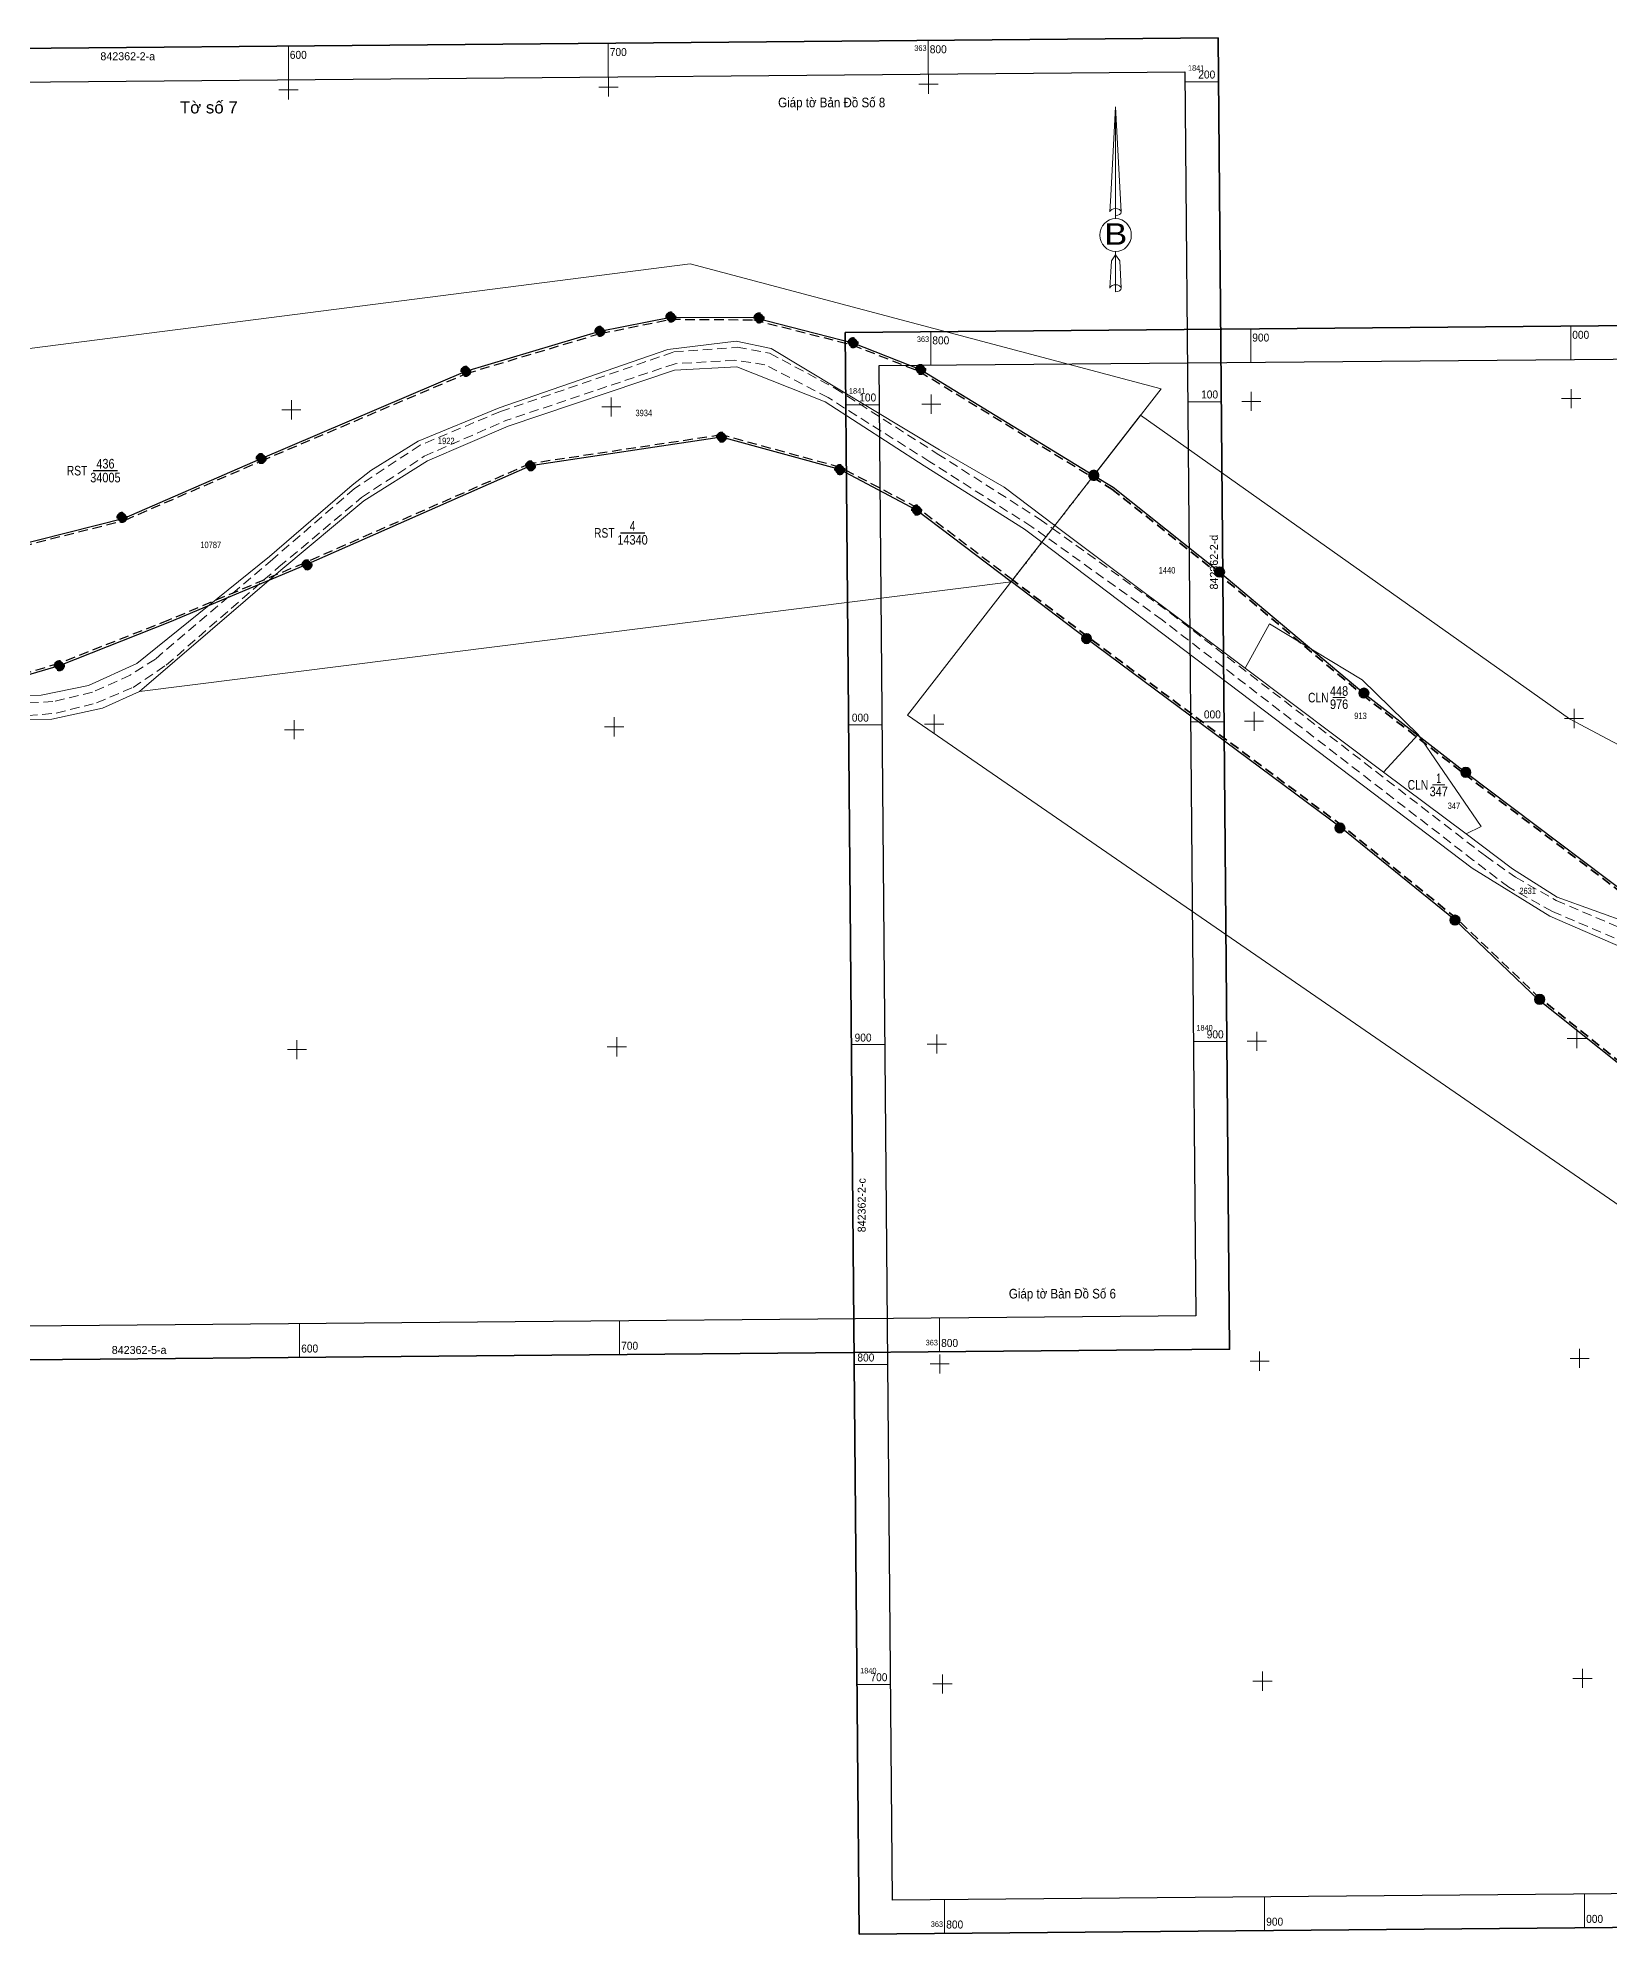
# Model space of a CAD drawing. Header units: metres. Extents: x 25 to 551711, y 21 to 1840816.
# Drawn here: x 550071 to 550562, y 1840110 to 1840703 of the extents above; entities that cross this region are included whole.
import ezdxf
from ezdxf.enums import TextEntityAlignment as Align

# ---------------------------------------------------------------- set-up
doc = ezdxf.new("R2010")
doc.units = ezdxf.units.M
doc.linetypes.add('DOTTED', pattern=[1.5, 0.3, -1.2])
doc.linetypes.add('MEDIUM_DASHED', pattern=[4.5, 3, -1.5])
for name, color, linetype, lineweight in [('10', 7, 'Continuous', 13), ('13', 7, 'Continuous', 25), ('19', 7, 'MEDIUM_DASHED', 35), ('22', 7, 'MEDIUM_DASHED', 13), ('50', 7, 'Continuous', 25), ('51', 7, 'Continuous', 13), ('57', 7, 'Continuous', 35), ('60', 7, 'Continuous', 13), ('61', 7, 'Continuous', 35), ('63', 7, 'Continuous', 25)]:
    doc.layers.add(name, color=color, linetype=linetype, lineweight=lineweight)
for name, color, linetype in [('17', 7, 'Continuous'), ('55', 7, 'Continuous'), ('56', 7, 'Continuous')]:
    doc.layers.add(name, color=color, linetype=linetype)

msp = doc.modelspace()

# ---------------------------------------------------------------- hatches: boundary and pattern name
at = {"layer": '19'}
for points in [[(550270.323, 1840615.626, 1), (550267.323, 1840615.626, 1)], [(550297.849, 1840615.347, 1), (550294.849, 1840615.347, 1)], [(550248.168, 1840611.174, 1), (550245.168, 1840611.174, 1)], [(550327.22, 1840607.596, 1), (550324.22, 1840607.596, 1)], [(550206.278, 1840598.67, 1), (550203.278, 1840598.67, 1)], [(550348.357, 1840599.243, 1), (550345.357, 1840599.243, 1)], [(550286.158, 1840578.084, 1), (550283.158, 1840578.084, 1)], [(550142.318, 1840571.415, 1), (550139.318, 1840571.415, 1)], [(550226.481, 1840569.134, 1), (550223.481, 1840569.134, 1)], [(550323.087, 1840567.96, 1), (550320.087, 1840567.96, 1)], [(550402.454, 1840566.155, 1), (550399.454, 1840566.155, 1)], [(550402.454, 1840566.155, 1), (550399.454, 1840566.155, 1)], [(550098.827, 1840553.022, 1), (550095.827, 1840553.022, 1)], [(550347.102, 1840555.303, 1), (550344.102, 1840555.303, 1)], [(550156.628, 1840538.186, 1), (550153.628, 1840538.186, 1)], [(550079.254, 1840506.681, 1), (550076.254, 1840506.681, 1)]]:
    msp.add_hatch(color=256, dxfattribs=at).paths.add_polyline_path(points)
at = {"layer": '57'}
for points in [[(550402.454, 1840566.155, 1), (550399.454, 1840566.155, 1)], [(550402.454, 1840566.155, 1), (550399.454, 1840566.155, 1)], [(550441.748, 1840535.986, 1), (550438.748, 1840535.986, 1)], [(550400.171, 1840515.157, 1), (550397.171, 1840515.157, 1)], [(550486.848, 1840498.12, 1), (550483.848, 1840498.12, 1)], [(550518.697, 1840473.355, 1), (550515.697, 1840473.355, 1)], [(550479.339, 1840455.994, 1), (550476.339, 1840455.994, 1)], [(550515.312, 1840427.186, 1), (550512.312, 1840427.186, 1)], [(550541.779, 1840402.43, 1), (550538.779, 1840402.43, 1)]]:
    msp.add_hatch(color=256, dxfattribs=at).paths.add_polyline_path(points)

# ---------------------------------------------------------------- linework, layer by layer
at = {"layer": '10'}
for p, q in [((550400.95, 1840566.15), (550421.98, 1840593.2)), ((550388.81, 1840550.54), (550384.68, 1840545.23)), ((550388.81, 1840550.54), (550384.68, 1840545.23)), ((550388.41, 1840550.03), (550388.81, 1840550.54)), ((550388.41, 1840550.03), (550388.81, 1840550.54)), ((550502.32, 1840485.21), (550491.5, 1840473.44))]:
    msp.add_line(p, q, dxfattribs=at)
at = {"layer": '10', "linetype": 'DOTTED', "lineweight": 25}
msp.add_line((550400.95, 1840566.15), (550375.18, 1840532.93), dxfattribs=at)
at = {"layer": '10'}
for points in [[(549822.18, 1840574.27), (550274.84, 1840632.3), (550421.98, 1840593.2)], [(549822.18, 1840574.27), (549899.14, 1840524.57), (549944.14, 1840509.29), (549944.58, 1840507.58), (549948.04, 1840506.51), (550019.83, 1840500.54), (550054.64, 1840497.06), (550072.11, 1840497.43), (550086.92, 1840500.47), (550101.95, 1840507.33), (550143.42, 1840540.8), (550169.25, 1840563.12), (550175.07, 1840567.7), (550189.82, 1840576.8), (550215.18, 1840587.25), (550267.91, 1840605.52), (550289.19, 1840608.08), (550300.14, 1840605.75), (550352.75, 1840574.1), (550372.91, 1840562.48), (550388.81, 1840550.54)], [(550102.78, 1840498.67), (550146.94, 1840536.56), (550172.93, 1840558.22), (550192.76, 1840570.74), (550217.95, 1840581.54), (550269.97, 1840598.98), (550289.43, 1840600.05), (550317.08, 1840589.08), (550347.98, 1840569.16), (550379.3, 1840549.3), (550384.68, 1840545.23)], [(550388.81, 1840550.54), (550415.55, 1840584.93), (550549.59, 1840490.05), (550731.2, 1840393.72), (550842.66, 1840298.69)], [(550384.68, 1840545.23), (550375.11, 1840532.92), (550102.78, 1840498.67)], [(550384.68, 1840545.23), (550342.72, 1840491.25), (550837.28, 1840150.47)], [(550384.68, 1840545.23), (550519.21, 1840443.45), (550543.48, 1840428.38), (550568.65, 1840417.44), (550581.22, 1840409.21), (550588.42, 1840401.17), (550598.82, 1840385.54), (550611.08, 1840359.7), (550621.86, 1840348.46), (550644.96, 1840341.71), (550694.47, 1840347.82), (550707.01, 1840344.09), (550719.55, 1840337.02), (550798.21, 1840274.11), (550831.98, 1840220.2), (550837.91, 1840217.2)], [(550517.25, 1840454.11), (550491.5, 1840473.44), (550448.24, 1840505.92), (550388.81, 1840550.54)], [(550502.32, 1840485.21), (550484.77, 1840502.26), (550455.87, 1840519.73), (550448.24, 1840505.92)], [(550054.83, 1840489.91), (550075.41, 1840490), (550091.22, 1840493.41), (550102.78, 1840498.67)], [(550502.32, 1840485.21), (550521.94, 1840456.46), (550517.25, 1840454.11)], [(550517.25, 1840454.11), (550531.74, 1840443.23), (550545.73, 1840434.39), (550568.8, 1840426.03), (550575.18, 1840422.24), (550586.83, 1840413.87), (550594.71, 1840405.17), (550603.66, 1840387.09), (550616.8, 1840363.38), (550625.34, 1840354.61), (550642.63, 1840349.19)]]:
    msp.add_lwpolyline(points, dxfattribs=at)
at = {"layer": '10', "linetype": 'DOTTED', "lineweight": 25}
msp.add_lwpolyline([(550375.14, 1840532.96), (550384.68, 1840545.23), (550388.81, 1840550.54), (550400.95, 1840566.15)], dxfattribs=at)
at = {"layer": '13'}
for p, q in [((550088.36, 1840567.63), (550095.97, 1840567.63)), ((550253.07, 1840548.18), (550260.64, 1840548.18))]:
    msp.add_line(p, q, dxfattribs=at)
at = {"layer": '13', "lineweight": 13}
for p, q in [((550475.68, 1840496.71), (550479.51, 1840496.71)), ((550506.81, 1840469.45), (550510.64, 1840469.45))]:
    msp.add_line(p, q, dxfattribs=at)
at = {"layer": '19'}
for centre in [(550268.823, 1840615.626), (550296.349, 1840615.347), (550246.668, 1840611.174), (550325.72, 1840607.596), (550204.778, 1840598.67), (550346.857, 1840599.243), (550284.658, 1840578.084), (550140.818, 1840571.415), (550224.981, 1840569.134), (550321.587, 1840567.96), (550400.954, 1840566.155), (550400.954, 1840566.155), (550097.327, 1840553.022), (550345.602, 1840555.303), (550155.128, 1840538.186), (550077.754, 1840506.681)]:
    msp.add_circle(centre, 1.5, dxfattribs=at)
at = {"layer": '22'}
for p, q in [((550383.91, 1840552.57), (550388.06, 1840549.59)), ((550386.02, 1840546.95), (550381.63, 1840550.08))]:
    msp.add_line(p, q, dxfattribs=at)
at = {"layer": '22', "linetype": 'Continuous', "lineweight": 35}
msp.add_lwpolyline([(549804.49, 1840697.28), (550439.8, 1840702.84), (550443.38, 1840293.1), (549808.08, 1840287.55)], close=True, dxfattribs=at)
at = {"layer": '22', "linetype": 'Continuous', "lineweight": 25}
msp.add_lwpolyline([(549815.08, 1840686.88), (550429.39, 1840692.25), (550432.79, 1840303.51), (549818.48, 1840298.13)], close=True, dxfattribs=at)
at = {"layer": '22'}
for points in [[(550215.58, 1840586.1), (550269.8, 1840604.71), (550289.55, 1840606.19), (550299.67, 1840604.34), (550320.04, 1840593.43), (550352.05, 1840572.92), (550383.91, 1840552.57)], [(550381.63, 1840550.08), (550349.73, 1840570.4), (550317.94, 1840590.45), (550298.23, 1840600.72), (550288.81, 1840602.13), (550270.12, 1840601.05), (550217.23, 1840583.26)], [(549987.35, 1840498.9), (550021.22, 1840495.3), (550054.48, 1840492.1), (550067.91, 1840491.08), (550076.74, 1840491.88), (550089.4, 1840495.07), (550100.78, 1840499.88), (550111.13, 1840506.86), (550146.38, 1840537.57), (550172.21, 1840559.23), (550191.78, 1840572.17), (550217.23, 1840583.26)], [(550215.58, 1840586.1), (550190.52, 1840575.62), (550170.01, 1840562.05), (550144.42, 1840539.95), (550107.77, 1840508.77), (550099.9, 1840503.71), (550088.13, 1840498.41), (550075.77, 1840495.46), (550066.76, 1840494.95), (550054.98, 1840495.41), (550021.8, 1840498.76)], [(550519.61, 1840445.86), (550422.34, 1840520.98), (550386.02, 1840546.95)], [(550388.06, 1840549.59), (550424.86, 1840523.16), (550523.29, 1840447.23)], [(550544.24, 1840429.9), (550530.58, 1840437.46), (550519.61, 1840445.86)], [(550523.29, 1840447.23), (550532.68, 1840440.59), (550545.41, 1840433.32), (550570.83, 1840422.49)], [(550544.24, 1840429.9), (550569.62, 1840419.07), (550582.51, 1840411.02), (550590.19, 1840402.86), (550600.08, 1840386.01), (550612.61, 1840359.9), (550623.03, 1840348.91), (550644.18, 1840343.31), (550683.07, 1840348.91), (550696.52, 1840349.71), (550708.52, 1840346.01), (550720.58, 1840338.89), (550778.75, 1840296.92), (550791.37, 1840285.14), (550799.27, 1840276.21), (550821.01, 1840239.65), (550830.22, 1840226.76), (550837.96, 1840219.91)]]:
    msp.add_lwpolyline(points, dxfattribs=at)
at = {"layer": '50'}
for p, q in [((550246.67, 1840611.17), (550268.82, 1840615.63)), ((550321.59, 1840567.96), (550284.66, 1840578.08)), ((550098.01, 1840552.82), (550140.61, 1840571.32)), ((550398.48, 1840515.31), (550375.14, 1840532.96))]:
    msp.add_line(p, q, dxfattribs=at)
for points in [[(550140.61, 1840571.32), (550204.78, 1840598.67), (550246.67, 1840611.17)], [(550268.82, 1840615.63), (550294.87, 1840615.47), (550325.72, 1840607.6)], [(550325.72, 1840607.6), (550346.86, 1840599.24), (550400.95, 1840566.15)], [(550284.66, 1840578.08), (550224.98, 1840569.13), (550154.54, 1840538.11)], [(550375.18, 1840532.93), (550345.6, 1840555.3), (550321.59, 1840567.96)], [(550400.95, 1840566.15), (550407.04, 1840562.44), (550439.67, 1840536.45), (550485.35, 1840498.12)], [(549963.27, 1840524.27), (550001.02, 1840524.91), (550053.01, 1840541.43), (550098.01, 1840552.82)], [(550154.54, 1840538.11), (550112.13, 1840520.25), (550077.75, 1840506.68), (550036.91, 1840494.64)], [(550539.93, 1840402.23), (550513.81, 1840427.19), (550478.21, 1840456.05), (550398.48, 1840515.31)], [(550485.35, 1840498.12), (550517.2, 1840473.35), (550582.72, 1840423.92)], [(550680.11, 1840286.38), (550657.65, 1840306.07), (550627.59, 1840336.94), (550621.99, 1840341.28), (550565.5, 1840381.83), (550539.93, 1840402.23)]]:
    msp.add_lwpolyline(points, dxfattribs=at)
at = {"layer": '51'}
for p, q in [((550407.76, 1840681.31), (550409.52, 1840648.46)), ((550407.76, 1840681.31), (550409.52, 1840648.46)), ((550407.76, 1840681.31), (550409.52, 1840648.46)), ((550406.29, 1840653.57), (550406.02, 1840648.52)), ((550407.76, 1840649.56), (550407.76, 1840648.29)), ((550407.76, 1840648.29), (550407.76, 1840647.35)), ((550407.76, 1840647.35), (550407.76, 1840646.41)), ((550407.76, 1840647.35), (550407.76, 1840646.41)), ((550407.76, 1840647.35), (550407.76, 1840646.41)), ((550409.52, 1840648.46), (550409.52, 1840648.52)), ((550407.76, 1840635.03), (550407.76, 1840636.11)), ((550407.76, 1840635.03), (550407.76, 1840636.11)), ((550407.76, 1840635.03), (550407.76, 1840636.11)), ((550407.76, 1840635.03), (550409.05, 1840633.2)), ((550407.76, 1840635.03), (550409.05, 1840633.2)), ((550407.76, 1840635.03), (550409.05, 1840633.2)), ((550409.05, 1840633.2), (550409.52, 1840624.61)), ((550409.05, 1840633.2), (550409.52, 1840624.61)), ((550409.05, 1840633.2), (550409.52, 1840624.61)), ((550407.76, 1840625.72), (550407.76, 1840624.47)), ((550407.76, 1840624.47), (550407.76, 1840623.51)), ((550409.52, 1840624.61), (550409.52, 1840624.73))]:
    msp.add_line(p, q, dxfattribs=at)
at = {"layer": '51', "linetype": 'MEDIUM_DASHED', "lineweight": 25}
for p, q in [((550246.8, 1840610.48), (550268.96, 1840614.94)), ((550325.47, 1840606.94), (550346.6, 1840598.59)), ((550346.49, 1840598.65), (550400.59, 1840565.56)), ((550321.77, 1840568.63), (550284.84, 1840578.76)), ((550098.28, 1840552.18), (550140.89, 1840570.68)), ((550345.93, 1840555.93), (550321.91, 1840568.58)), ((550375.57, 1840533.51), (550346.03, 1840555.86))]:
    msp.add_line(p, q, dxfattribs=at)
at = {"layer": '51', "linetype": 'MEDIUM_DASHED', "lineweight": 35}
for p, q in [((550398.9, 1840515.86), (550375.57, 1840533.51)), ((550565.93, 1840382.37), (550540.37, 1840402.77))]:
    msp.add_line(p, q, dxfattribs=at)
at = {"layer": '51'}
for points in [[(550407.76, 1840649.56), (550407.76, 1840681.31), (550406.29, 1840653.57)], [(550407.76, 1840625.72), (550407.76, 1840635.03), (550406.47, 1840633.2), (550406.29, 1840629.75), (550406.02, 1840624.73)]]:
    msp.add_lwpolyline(points, dxfattribs=at)
at = {"layer": '51', "linetype": 'MEDIUM_DASHED', "lineweight": 25}
for points in [[(550140.89, 1840570.67), (550205.01, 1840598.01), (550246.86, 1840610.51)], [(550268.82, 1840614.93), (550294.77, 1840614.77), (550325.55, 1840606.91)], [(550284.55, 1840578.77), (550224.79, 1840569.81), (550154.25, 1840538.74)], [(549963.8, 1840523.49), (550001.14, 1840524.21), (550053.2, 1840540.75), (550098.18, 1840552.14)], [(550154.26, 1840538.75), (550111.86, 1840520.9), (550077.53, 1840507.34), (550036.71, 1840495.3)]]:
    msp.add_lwpolyline(points, dxfattribs=at)
at = {"layer": '51', "linetype": 'MEDIUM_DASHED', "lineweight": 35}
for points in [[(550400.59, 1840565.56), (550406.64, 1840561.87), (550439.23, 1840535.91), (550484.9, 1840497.59)], [(550540.42, 1840402.73), (550514.28, 1840427.71), (550478.63, 1840456.6), (550398.89, 1840515.87)], [(550484.92, 1840497.57), (550516.77, 1840472.8), (550582.3, 1840423.36)]]:
    msp.add_lwpolyline(points, dxfattribs=at)
at = {"layer": '51'}
msp.add_ellipse((550407.76, 1840641.256), major_axis=(0, 5.148), ratio=0.956213, dxfattribs=at)
for centre, start_param, end_param in [((550407.758, 1840648.453), 1.5707963, 3.074452), ((550407.758, 1840648.453), 0.0671406, 1.5707963), ((550407.758, 1840648.453), 4.712389, 6.2831853), ((550407.758, 1840624.622), 2.4910694, 3.0742784), ((550407.758, 1840624.622), 1.5707963, 2.4910694), ((550407.758, 1840624.622), 0.0671406, 1.5707963), ((550407.758, 1840624.622), 4.712389, 6.2831853)]:
    msp.add_ellipse(centre, major_axis=(1.745, 0), ratio=0.632193, start_param=start_param, end_param=end_param, dxfattribs=at)
at = {"layer": '57'}
for centre in [(550400.954, 1840566.155), (550400.954, 1840566.155), (550440.248, 1840535.986), (550398.671, 1840515.157), (550485.348, 1840498.12), (550517.197, 1840473.355), (550477.839, 1840455.994), (550513.812, 1840427.186), (550540.279, 1840402.43)]:
    msp.add_circle(centre, 1.5, dxfattribs=at)
at = {"layer": '60'}
for p, q in [((550149.31, 1840689.8), (550149.31, 1840700.3)), ((550249.28, 1840690.68), (550249.28, 1840701.18)), ((550349.24, 1840691.55), (550349.24, 1840702.05)), ((550149.38, 1840683.61), (550149.38, 1840689.61)), ((550246.35, 1840687.49), (550252.35, 1840687.49)), ((550249.35, 1840684.49), (550249.35, 1840690.49)), ((550346.32, 1840688.36), (550352.32, 1840688.36)), ((550349.32, 1840685.36), (550349.32, 1840691.36)), ((550429.42, 1840689.11), (550439.92, 1840689.11)), ((550146.38, 1840686.61), (550152.38, 1840686.61)), ((550350.04, 1840600.58), (550350.04, 1840611.08)), ((550450.01, 1840601.45), (550450.01, 1840611.95)), ((550549.97, 1840602.33), (550549.97, 1840612.83)), ((550550.13, 1840587.14), (550550.13, 1840593.14)), ((550147.26, 1840586.65), (550153.26, 1840586.65)), ((550150.26, 1840583.65), (550150.26, 1840589.65)), ((550247.22, 1840587.52), (550253.22, 1840587.52)), ((550250.22, 1840584.52), (550250.22, 1840590.52)), ((550333.99, 1840588.21), (550323.49, 1840588.21)), ((550347.19, 1840588.4), (550353.19, 1840588.4)), ((550347.19, 1840588.4), (550353.19, 1840588.4)), ((550350.19, 1840585.4), (550350.19, 1840591.4)), ((550350.19, 1840585.4), (550350.19, 1840591.4)), ((550430.29, 1840589.14), (550440.79, 1840589.14)), ((550447.16, 1840589.27), (550453.16, 1840589.27)), ((550450.16, 1840586.27), (550450.16, 1840592.27)), ((550547.13, 1840590.14), (550553.13, 1840590.14)), ((550451.03, 1840486.3), (550451.03, 1840492.3)), ((550551, 1840487.18), (550551, 1840493.18)), ((550148.13, 1840486.68), (550154.13, 1840486.68)), ((550151.13, 1840483.68), (550151.13, 1840489.68)), ((550248.1, 1840487.55), (550254.1, 1840487.55)), ((550251.1, 1840484.55), (550251.1, 1840490.55)), ((550334.86, 1840488.24), (550324.36, 1840488.24)), ((550348.07, 1840488.43), (550354.07, 1840488.43)), ((550348.07, 1840488.43), (550354.07, 1840488.43)), ((550351.07, 1840485.43), (550351.07, 1840491.43)), ((550351.07, 1840485.43), (550351.07, 1840491.43)), ((550431.17, 1840489.17), (550441.67, 1840489.17)), ((550448.03, 1840489.3), (550454.03, 1840489.3)), ((550548, 1840490.18), (550554, 1840490.18)), ((550351.94, 1840385.46), (550351.94, 1840391.46)), ((550351.94, 1840385.46), (550351.94, 1840391.46)), ((550451.91, 1840386.33), (550451.91, 1840392.33)), ((550551.88, 1840387.21), (550551.88, 1840393.21)), ((550149.01, 1840386.71), (550155.01, 1840386.71)), ((550152.01, 1840383.71), (550152.01, 1840389.71)), ((550248.97, 1840387.58), (550254.97, 1840387.58)), ((550251.97, 1840384.58), (550251.97, 1840390.58)), ((550335.74, 1840388.27), (550325.24, 1840388.27)), ((550348.94, 1840388.46), (550354.94, 1840388.46)), ((550348.94, 1840388.46), (550354.94, 1840388.46)), ((550432.04, 1840389.21), (550442.54, 1840389.21)), ((550448.91, 1840389.33), (550454.91, 1840389.33)), ((550548.88, 1840390.21), (550554.88, 1840390.21)), ((550352.74, 1840302.81), (550352.74, 1840292.31)), ((550152.8, 1840301.06), (550152.8, 1840290.56)), ((550252.77, 1840301.93), (550252.77, 1840291.43)), ((550352.82, 1840285.49), (550352.82, 1840291.49)), ((550452.78, 1840286.37), (550452.78, 1840292.37)), ((550552.75, 1840287.24), (550552.75, 1840293.24)), ((550336.61, 1840288.3), (550326.11, 1840288.3)), ((550349.82, 1840288.49), (550355.82, 1840288.49)), ((550449.78, 1840289.37), (550455.78, 1840289.37)), ((550549.75, 1840290.24), (550555.75, 1840290.24)), ((550353.69, 1840185.52), (550353.69, 1840191.52)), ((550453.66, 1840186.4), (550453.66, 1840192.4)), ((550550.63, 1840190.27), (550556.63, 1840190.27)), ((550553.63, 1840187.27), (550553.63, 1840193.27)), ((550337.49, 1840188.34), (550326.99, 1840188.34)), ((550350.69, 1840188.52), (550356.69, 1840188.52)), ((550450.66, 1840189.4), (550456.66, 1840189.4)), ((550354.33, 1840121.1), (550354.33, 1840110.6)), ((550454.29, 1840121.97), (550454.29, 1840111.47)), ((550554.26, 1840122.85), (550554.26, 1840112.35))]:
    msp.add_line(p, q, dxfattribs=at)
for points in [[(549815.08, 1840686.88), (550429.39, 1840692.25), (550432.79, 1840303.51), (549818.48, 1840298.13)], [(550333.88, 1840600.44), (550901.16, 1840605.4), (550905.35, 1840125.91), (550338.07, 1840120.95)]]:
    msp.add_lwpolyline(points, close=True, dxfattribs=at)
at = {"layer": '61'}
msp.add_lwpolyline([(550323.29, 1840610.84), (550911.56, 1840615.99), (550915.94, 1840115.51), (550327.67, 1840110.36)], close=True, dxfattribs=at)
at = {"layer": '63'}
msp.add_lwpolyline([(550905.35, 1840125.91), (550338.07, 1840120.95), (550333.88, 1840600.44), (550901.16, 1840605.4)], close=True, dxfattribs=at)

# ---------------------------------------------------------------- texts
at = {"layer": '10', "width": 0.9}
for s, p in [('Giáp tờ Bản Đồ Số 8', (550319.065, 1840681.16)), ('Giáp tờ Bản Đồ Số 6', (550391.15, 1840308.96))]:
    msp.add_text(s, height=3, dxfattribs=at).set_placement(p, align=Align.CENTER)
at = {"layer": '13', "width": 0.8}
for s, p in [('RST ', (550087.41, 1840566.13)), ('RST ', (550252.12, 1840546.68)), ('CLN ', (550475.2, 1840495.21)), ('CLN ', (550506.33, 1840467.95))]:
    msp.add_text(s, height=3, dxfattribs=at).set_placement(p, align=Align.RIGHT)
at = {"layer": '13'}
for s, width, p in [('436', 0.85, (550092.17, 1840568.3)), ('34005', 0.85, (550092.155, 1840563.96)), ('4', 0.8, (550256.85, 1840548.85)), ('14340', 0.85, (550256.845, 1840544.51)), ('448', 0.85, (550477.59, 1840497.27)), ('976', 0.85, (550477.6, 1840493.15)), ('347', 0.85, (550508.73, 1840465.89)), ('1', 0.7, (550508.725, 1840470.01))]:
    msp.add_text(s, height=3, dxfattribs=dict(at, width=width)).set_placement(p, align=Align.CENTER)
at = {"layer": '17'}
for s, width, p in [('3934', 0.85, (550260.365, 1840584.65)), ('1922', 0.85, (550198.655, 1840575.92)), ('10787', 0.85, (550125.065, 1840543.42)), ('1440', 0.85, (550423.83, 1840535.49)), ('913', 0.85, (550484.29, 1840490.01)), ('347', 0.85, (550513.48, 1840461.92)), ('2631', 0.8, (550536.52, 1840435.32))]:
    msp.add_text(s, height=2, dxfattribs=dict(at, width=width)).set_placement(p, align=Align.CENTER)
at = {"layer": '51', "width": 1.2}
msp.add_text('B', height=6.731, dxfattribs=at).set_placement((550407.8, 1840638.21), align=Align.CENTER)
at = {"layer": '55', "width": 1.05}
msp.add_text('Tờ số 7', height=3.75, dxfattribs=at).set_placement((550124.455, 1840679.25), align=Align.CENTER)
at = {"layer": '56'}
for s, height, width, p in [('700', 2.5, 0.95, (550249.74, 1840697.18)), ('800', 2.5, 0.95, (550349.71, 1840698.05)), ('600', 2.5, 0.95, (550149.77, 1840696.3)), ('1841', 1.75, 0.9, (550430.39, 1840692.57)), ('900', 2.5, 0.95, (550450.47, 1840607.96)), ('000', 2.5, 0.95, (550550.44, 1840608.83)), ('800', 2.5, 0.95, (550350.51, 1840607.08)), ('1841', 1.75, 0.9, (550324.46, 1840591.67)), ('000', 2.5, 0.95, (550325.36, 1840489.2)), ('900', 2.5, 0.95, (550326.23, 1840389.23)), ('1840', 1.75, 0.95, (550433.01, 1840392.67)), ('800', 2.5, 0.95, (550353.27, 1840293.81)), ('600', 2.5, 0.95, (550153.33, 1840292.06)), ('700', 2.5, 0.95, (550253.3, 1840292.94)), ('800', 2.5, 0.95, (550327.1, 1840289.27)), ('1840', 1.75, 0.95, (550327.96, 1840191.8)), ('800', 2.5, 0.95, (550354.86, 1840112.1)), ('900', 2.5, 0.95, (550454.83, 1840112.98)), ('000', 2.5, 0.95, (550554.79, 1840113.85))]:
    msp.add_text(s, height=height, dxfattribs=dict(at, width=width)).set_placement(p)
at = {"layer": '56', "width": 0.95}
for s, height, p in [('363', 1.75, (550348.71, 1840698.79)), ('200', 2.5, (550438.91, 1840690.15)), ('363', 1.75, (550349.51, 1840607.82)), ('100', 2.5, (550439.78, 1840590.18)), ('100', 2.5, (550332.98, 1840589.24)), ('000', 2.5, (550440.66, 1840490.21)), ('900', 2.5, (550441.53, 1840390.24)), ('363', 1.75, (550352.26, 1840294.3)), ('700', 2.5, (550336.48, 1840189.37)), ('363', 1.75, (550353.85, 1840112.59))]:
    msp.add_text(s, height=height, dxfattribs=at).set_placement(p, align=Align.RIGHT)
at = {"layer": '56'}
for s, p in [('842362-2-a', (550099.135, 1840695.86)), ('842362-5-a', (550102.695, 1840291.62))]:
    msp.add_text(s, height=2.5, dxfattribs=at).set_placement(p, align=Align.CENTER)
for s, p in [('842362-2-d', (550439.73, 1840539.04)), ('842362-2-c', (550329.68, 1840338.095))]:
    msp.add_text(s, height=2.5, rotation=90, dxfattribs=at).set_placement(p, align=Align.CENTER)

doc.saveas('drawing.dxf')
